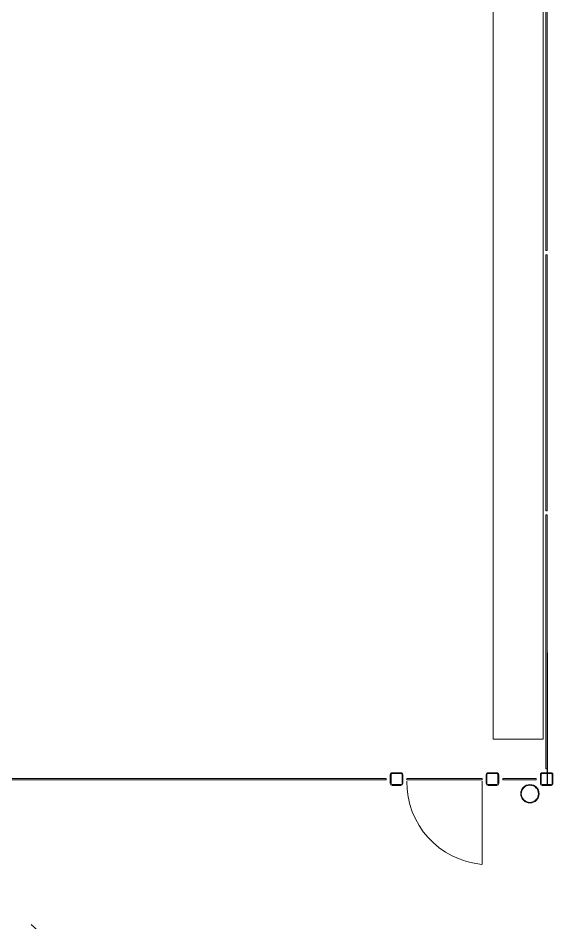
# Model space of a CAD drawing. Header units: millimetres. Extents: x -677815 to 476396, y -125373 to 39000.
# Drawn here: x 273352 to 279765, y -18840 to -7988 of the extents above; entities that cross this region are included whole.
import ezdxf

# ---------------------------------------------------------------- set-up
doc = ezdxf.new("R2010")
doc.units = ezdxf.units.MM
for name, color, linetype, lineweight in [('AM_BOR', 4, 'Continuous', 25), ('Xref building Toll$0$A-DETL', 90, 'Continuous', 9), ('Xref building Toll$0$A-FLOR', 192, 'Continuous', 25), ('Xref building Toll$0$A-GLAZ-CWMG', 51, 'Continuous', 9), ('Xref building Toll$0$A-WALL-PATT', 111, 'Continuous', 9), ('Xref building Toll$0$I-FURN', 30, 'Continuous', 9), ('Xref building Toll$0$S-COLS', 52, 'Continuous', 9)]:
    doc.layers.add(name, color=color, linetype=linetype, lineweight=lineweight)

# ---------------------------------------------------------------- blocks, each defined once
blk = doc.blocks.new('Xref building Toll$0$TUBELINE CHS Columns C350L0 _AS 1163_ _AUS_ - AS1_5 - 219_1x6_4 CHS-2145198-MASTER GROUND FLOOR')
at = {"layer": 'Xref building Toll$0$S-COLS', "lineweight": 18}
for radius, start, end in [(110, 360, 180), (110, 180, 360), (103, 0, 180), (103, 180, 0)]:
    blk.add_arc((0, 0), radius, start, end, dxfattribs=at)
blk = doc.blocks.new('Xref building Toll$0$Rectangular Mullion - _SBA 100 x 15mm-2259685-MASTER GROUND FLOOR')
at = {"layer": 'Xref building Toll$0$A-GLAZ-CWMG'}
for p, q in [((287165, 122890), (287165, 122905)), ((287165, 122905), (287565, 122905)), ((287565, 122890), (287165, 122890)), ((287565, 122905), (287565, 122890))]:
    blk.add_line(p, q, dxfattribs=at)
blk = doc.blocks.new('Xref building Toll$0$Beca-34-S-SHS-Col_AU_NZ - 150x9_0 SHS-2259834-MASTER GROUND FLOOR')
at = {"layer": 'Xref building Toll$0$S-COLS'}
for p, q in [((-75, 52.5), (-75, -52.5)), ((-66, -52.5), (-66, 52.5)), ((52.5, 75), (-52.5, 75)), ((-52.5, 66), (52.5, 66)), ((66, 52.5), (66, -52.5)), ((75, -52.5), (75, 52.5)), ((52.5, -66), (-52.5, -66)), ((-52.5, -75), (52.5, -75))]:
    blk.add_line(p, q, dxfattribs=at)
for centre, radius, start, end in [((-52.5, 52.5), 22.5, 90, 180), ((-52.5, 52.5), 13.5, 90, 180), ((52.5, 52.5), 22.5, 360, 90), ((52.5, 52.5), 13.5, 0, 90), ((-52.5, -52.5), 22.5, 180, 270), ((-52.5, -52.5), 13.5, 180, 270), ((52.5, -52.5), 22.5, 270, 360), ((52.5, -52.5), 13.5, 270, 0)]:
    blk.add_arc(centre, radius, start, end, dxfattribs=at)
blk = doc.blocks.new('Xref building Toll$0$Rectangular Mullion - _SBA 100 x 15mm-2260036-MASTER GROUND FLOOR')
at = {"layer": 'Xref building Toll$0$A-GLAZ-CWMG'}
for p, q in [((286015, 122890), (286015, 122905)), ((286015, 122905), (286915, 122905)), ((286915, 122890), (286015, 122890)), ((286915, 122905), (286915, 122890))]:
    blk.add_line(p, q, dxfattribs=at)
blk = doc.blocks.new('Xref building Toll$0$Rectangular Mullion - _SBA 100 x 15mm-2259878-MASTER GROUND FLOOR')
at = {"layer": 'Xref building Toll$0$A-GLAZ-CWMG'}
for p, q in [((287682, 132307), (287697, 132307)), ((287682, 129237), (287682, 132307)), ((287697, 132307), (287697, 129237)), ((287697, 129237), (287682, 129237))]:
    blk.add_line(p, q, dxfattribs=at)
blk = doc.blocks.new('Xref building Toll$0$Rectangular Mullion - _SBA 100 x 15mm-2259877-MASTER GROUND FLOOR')
at = {"layer": 'Xref building Toll$0$A-GLAZ-CWMG'}
for p, q in [((287682, 135402), (287697, 135402)), ((287682, 132357), (287682, 135402)), ((287697, 135402), (287697, 132357)), ((287697, 132357), (287682, 132357))]:
    blk.add_line(p, q, dxfattribs=at)
blk = doc.blocks.new('Xref building Toll$0$IVS-FURNITURE-Table Cabinet Frame1 - D600 H900 THK18_18 2-2258912-MASTER GROUND FLOOR')
at = {"layer": 'Xref building Toll$0$I-FURN'}
for p, q in [((-5240, 0), (5240, 0)), ((-5240, 0), (-5240, -600)), ((5240, -600), (5240, 0)), ((5240, -600), (-5240, -600))]:
    blk.add_line(p, q, dxfattribs=at)
blk = doc.blocks.new('Xref building Toll$0$Rectangular Mullion - _SBA 100 x 15mm-2260069-MASTER GROUND FLOOR')
at = {"layer": 'Xref building Toll$0$A-GLAZ-CWMG'}
for p, q in [((278050, 122890), (278050, 122905)), ((278050, 122905), (278065, 122905)), ((278065, 122890), (278050, 122890)), ((278094, 122905), (285765, 122905)), ((285765, 122890), (278094, 122890)), ((285765, 122905), (285765, 122890))]:
    blk.add_line(p, q, dxfattribs=at)
blk = doc.blocks.new('Xref building Toll$0$building block 28092016')
at = {"layer": 'Xref building Toll$0$A-WALL-PATT', "lineweight": 9}
h = blk.add_hatch(dxfattribs=at)
h.set_pattern_fill('FP_1', color=256, style=0, pattern_type=2)
h.set_pattern_definition([(50, (714549.7, -811512), (3643.682, -318.78), [381, -4191]), (355, (714549.7, -811512), (-704.856, 3821.136), [304.8, -3352.8]), (100.451, (714853.3, -811538.5), (2938.852, 3502.332), [323.8, -3561.8]), (46.184, (714549.7, -810496), (5421.58, -840.856), [571.5, -6286.5]), (96.636, (715001.5, -810566), (4748.05, 4948.55), [485.7, -5342.7]), (351.184, (714549.7, -810496), (4748.1, 4948.51), [457.2, -5029.2]), (21, (715057.7, -810750), (3032.288, -2045.304), [381, -4191]), (326, (715057.7, -810750), (1236.04, 3683.76), [304.8, -3352.8]), (71.451, (715310.3, -810920.4), (4268.343, 1638.425), [323.8, -3561.8]), (37.5, (714549.7, -811512), (61.772, 1691.101), [167.64, -3144.52, 167.64, -3235.96, -3365.5]), (37.5, (714549.7, -811512), (61.772, 1691.101), [-6715.76, 167.64, -3197.86]), (7.5, (714549.7, -811512), (1336.393, 2003.611), [167.64, -1772.92, 167.64, -3068.32, -1282.7]), (7.5, (714549.7, -811512), (1336.393, 2003.611), [-5176.52, 167.64, -1115.06]), (327.5, (713416.8, -811512), (2711.818, -114.5786), [167.64, -1102.36, 167.64, -3794.76, -5257.8]), (327.5, (713416.8, -811512), (2711.818, -114.5786), [-5232.4, 167.64, -5090.16]), (317.5, (712908.8, -811512), (2962.586, 508.533), [167.64, -1483.36, 167.64, -2463.8, -3733.8]), (317.5, (712908.8, -811512), (2962.586, 508.533), [-4282.44, 167.64, -3566.16])])
h.paths.add_polyline_path([(998800, -690489), (998800, -690339), (996726, -690339), (996726, -690489), (998722, -690489)], flags=0)
h.paths.add_polyline_path([(992570, -690489), (992615, -690489), (992615, -690339), (992570, -690339)], flags=0)
h.paths.add_polyline_path([(992644, -690489), (994623, -690489), (994623, -690339), (992644, -690345)], flags=0)
h.paths.add_polyline_path([(994643, -690489), (996706, -690489), (996706, -690339), (994643, -690339)], flags=0)
at = {"layer": 'Xref building Toll$0$A-DETL'}
blk.add_line((1001465, -688639), (1001465, -689638), dxfattribs=at)
blk.add_arc((1001551, -688654), 987, 179.1299, 264.9522, dxfattribs=at)
at = {"layer": 'Xref building Toll$0$A-FLOR'}
for p, q in [((1002250, -688539), (1002250, -687098)), ((1002250, -688680), (1002250, -688548))]:
    blk.add_line(p, q, dxfattribs=at)
at = {"layer": 'Xref building Toll$0$A-GLAZ-CWMG'}
for name, p in [('Xref building Toll$0$Rectangular Mullion - _SBA 100 x 15mm-2259878-MASTER GROUND FLOOR', (714550, -811512)), ('Xref building Toll$0$Rectangular Mullion - _SBA 100 x 15mm-2259878-MASTER GROUND FLOOR', (714550, -814632)), ('Xref building Toll$0$Rectangular Mullion - _SBA 100 x 15mm-2259877-MASTER GROUND FLOOR', (714550, -820847)), ('Xref building Toll$0$Rectangular Mullion - _SBA 100 x 15mm-2260069-MASTER GROUND FLOOR', (714550, -811512)), ('Xref building Toll$0$Rectangular Mullion - _SBA 100 x 15mm-2260036-MASTER GROUND FLOOR', (714550, -811512)), ('Xref building Toll$0$Rectangular Mullion - _SBA 100 x 15mm-2259685-MASTER GROUND FLOOR', (714550, -811512))]:
    blk.add_blockref(name, p, dxfattribs=at)
at = {"layer": 'Xref building Toll$0$I-FURN', "rotation": 90}
blk.add_blockref('Xref building Toll$0$IVS-FURNITURE-Table Cabinet Frame1 - D600 H900 THK18_18 2-2258912-MASTER GROUND FLOOR', (1001600, -682896), dxfattribs=at)
at = {"layer": 'Xref building Toll$0$S-COLS'}
for name, p in [('Xref building Toll$0$Beca-34-S-SHS-Col_AU_NZ - 150x9_0 SHS-2259834-MASTER GROUND FLOOR', (1000440, -688614)), ('Xref building Toll$0$Beca-34-S-SHS-Col_AU_NZ - 150x9_0 SHS-2259834-MASTER GROUND FLOOR', (1001590, -688614)), ('Xref building Toll$0$Beca-34-S-SHS-Col_AU_NZ - 150x9_0 SHS-2259834-MASTER GROUND FLOOR', (1002240, -688614)), ('Xref building Toll$0$TUBELINE CHS Columns C350L0 _AS 1163_ _AUS_ - AS1_5 - 219_1x6_4 CHS-2145198-MASTER GROUND FLOOR', (1002039, -688790))]:
    blk.add_blockref(name, p, dxfattribs=at)
blk = doc.blocks.new('Xref building Toll')
blk.add_blockref('Xref building Toll$0$building block 28092016', (-722550, 671499))

msp = doc.modelspace()

# ---------------------------------------------------------------- block references
at = {"layer": 'AM_BOR'}
msp.add_blockref('Xref building Toll', (0, 0), dxfattribs=at)

doc.saveas('drawing.dxf')
